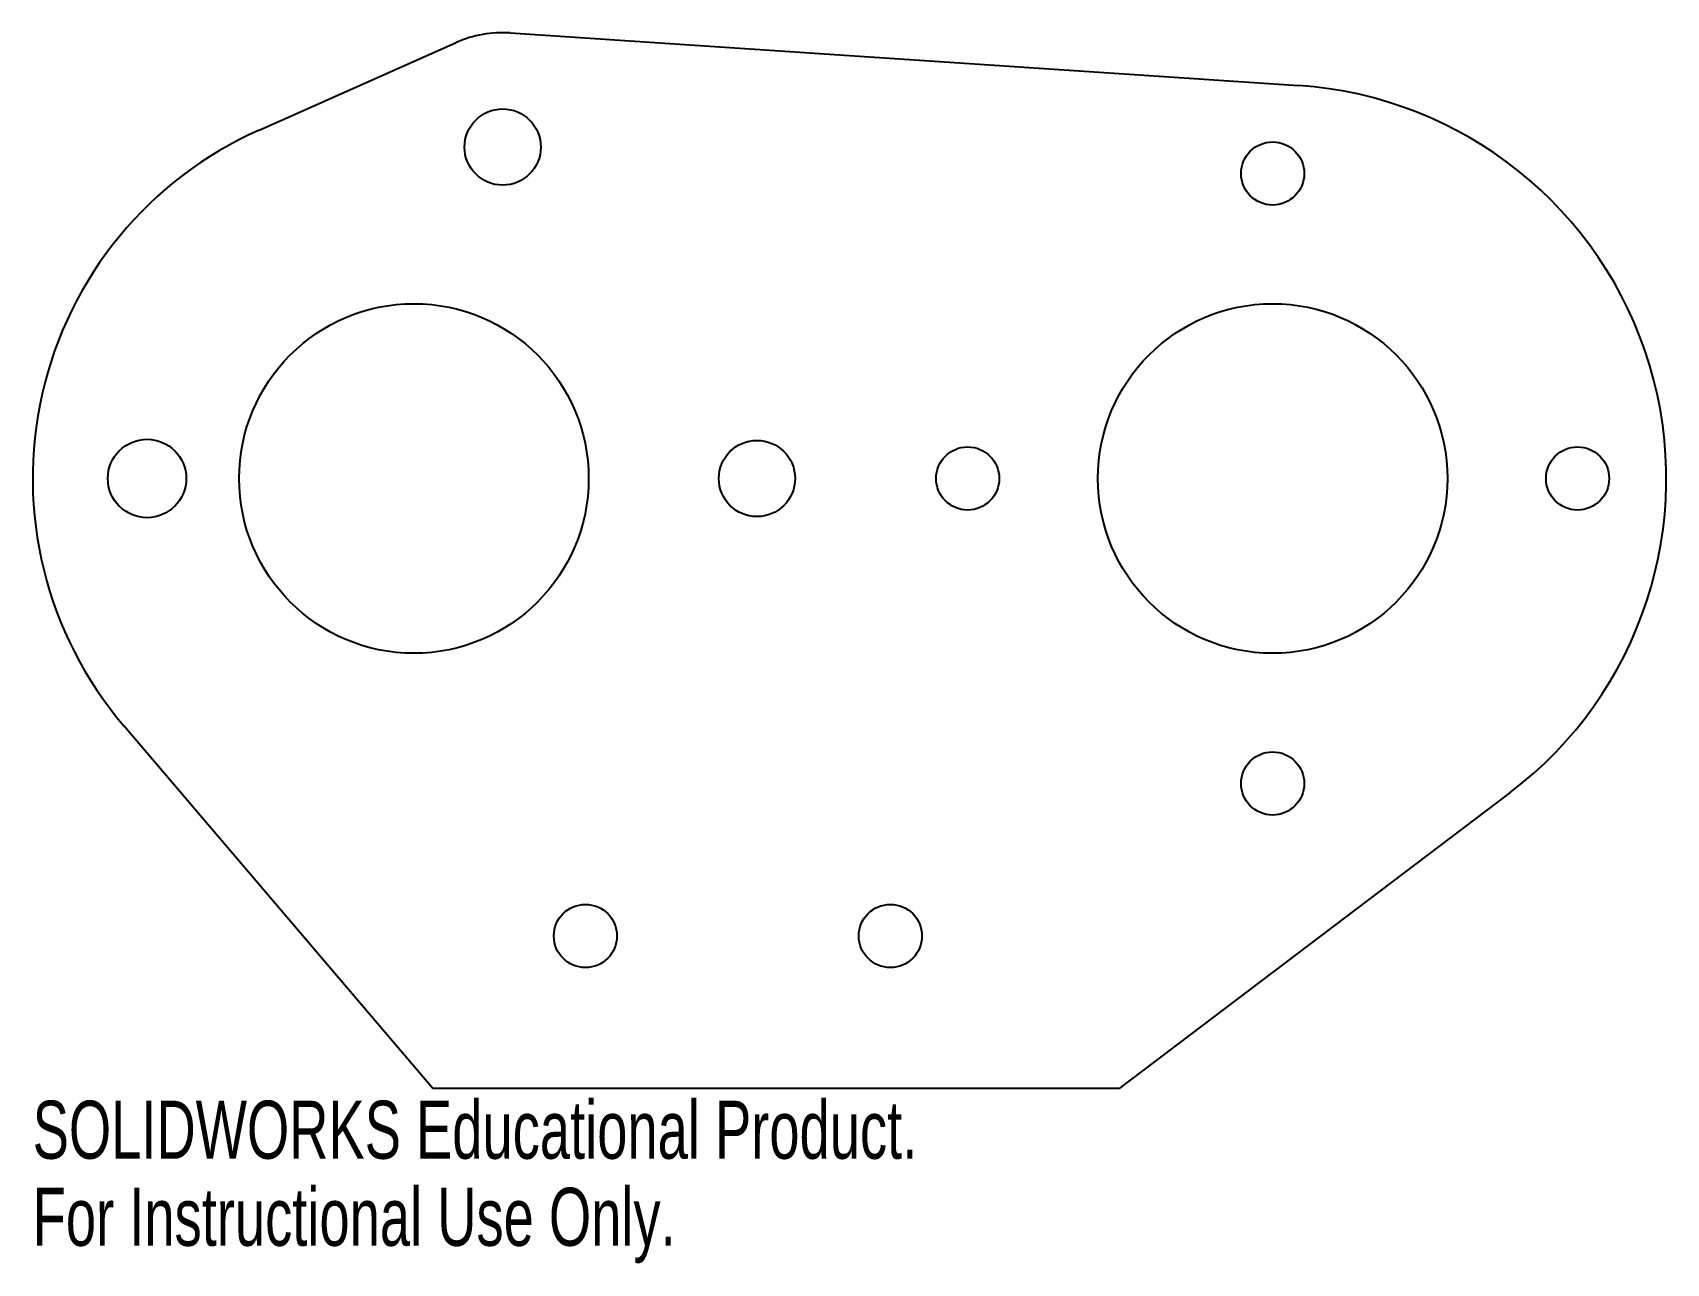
# Model space of a CAD drawing. Header units: inches. Extents: x -4.31 to 1.04, y -0.57 to 3.46.
import ezdxf

# ---------------------------------------------------------------- set-up
doc = ezdxf.new("R2010")
doc.units = ezdxf.units.IN
doc.header["$MEASUREMENT"] = 0
doc.styles.add('SLDTEXTSTYLE0', font='TXT', dxfattribs={"width": 0.7})

msp = doc.modelspace()

# ---------------------------------------------------------------- linework, layer by layer
at = {"color": 7, "linetype": 'Continuous', "lineweight": 25}
for p, q in [((-3.5698, 3.1424), (-2.9235, 3.4294)), ((-2.7463, 3.4608), (-0.1605, 3.2881)), ((-3, 0), (-4.0137, 1.189)), ((0.5325, 0.9705), (-0.75, 0)), ((-0.75, 0), (-3, 0))]:
    msp.add_line(p, q, dxfattribs=at)
for centre, radius in [((-2.7713, 3.0867), 0.125), ((-0.2465, 3), 0.1035), ((-3.0625, 2), 0.573), ((-0.2465, 2), 0.573), ((-3.9375, 2), 0.1285), ((-1.9375, 2), 0.125), ((-1.2465, 2), 0.1035), ((0.7535, 2), 0.1035), ((-0.2465, 1), 0.1035), ((-2.5, 0.5), 0.1035), ((-1.5, 0.5), 0.1035)]:
    msp.add_circle(centre, radius, dxfattribs=at)
for centre, radius, start, end in [((-2.7713, 3.0867), 0.375, 86.1791, 113.9424), ((-0.2465, 2), 1.291, 307.1161, 86.1791), ((-3.0625, 2), 1.25, 113.9424, 220.4497)]:
    msp.add_arc(centre, radius, start, end, dxfattribs=at)

# ---------------------------------------------------------------- texts
at = {"color": 7, "linetype": 'Continuous', "char_height": 0.1903, "attachment_point": 1, "style": 'SLDTEXTSTYLE0'}
for s, insert in [('SOLIDWORKS Educational Product.', (-4.3125, -0.0401)), ('For Instructional Use Only.', (-4.3125, -0.3256))]:
    msp.add_mtext(s, dxfattribs=dict(at, insert=insert))

doc.saveas('drawing.dxf')
